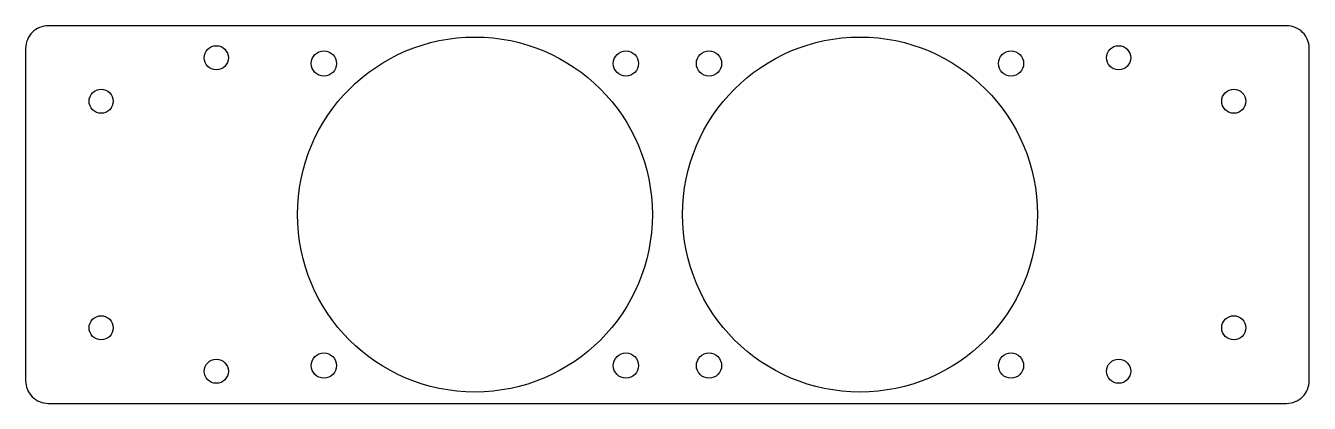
# Model space of a CAD drawing. Header units: millimetres. Extents: x -216 to -46, y -39 to 11.
import ezdxf

# ---------------------------------------------------------------- set-up
doc = ezdxf.new("R2010")
doc.units = ezdxf.units.MM
doc.layers.get('0').update_dxf_attribs({"linetype": 'CONTINUOUS'})

msp = doc.modelspace()

# ---------------------------------------------------------------- linework, layer by layer
msp.add_lwpolyline([(-215.74, -35.73, 0.414214), (-212.74, -38.73), (-48.74, -38.73, 0.414214), (-45.74, -35.73), (-45.74, 8.27, 0.414214), (-48.74, 11.27), (-212.74, 11.27, 0.414214), (-215.74, 8.27)], format="xyb", close=True)
for centre, radius in [((-190.49, 7.02), 1.6), ((-156.24, -13.73), 23.5), ((-105.24, -13.73), 23.5), ((-70.99, 7.02), 1.6), ((-176.24, 6.27), 1.67), ((-136.24, 6.27), 1.67), ((-125.24, 6.27), 1.67), ((-85.24, 6.27), 1.67), ((-205.74, 1.27), 1.6), ((-55.74, 1.27), 1.6), ((-205.74, -28.73), 1.6), ((-55.74, -28.73), 1.6), ((-176.24, -33.73), 1.67), ((-136.24, -33.73), 1.67), ((-125.24, -33.73), 1.67), ((-85.24, -33.73), 1.67), ((-190.49, -34.48), 1.6), ((-70.99, -34.48), 1.6)]:
    msp.add_circle(centre, radius)

doc.saveas('drawing.dxf')
